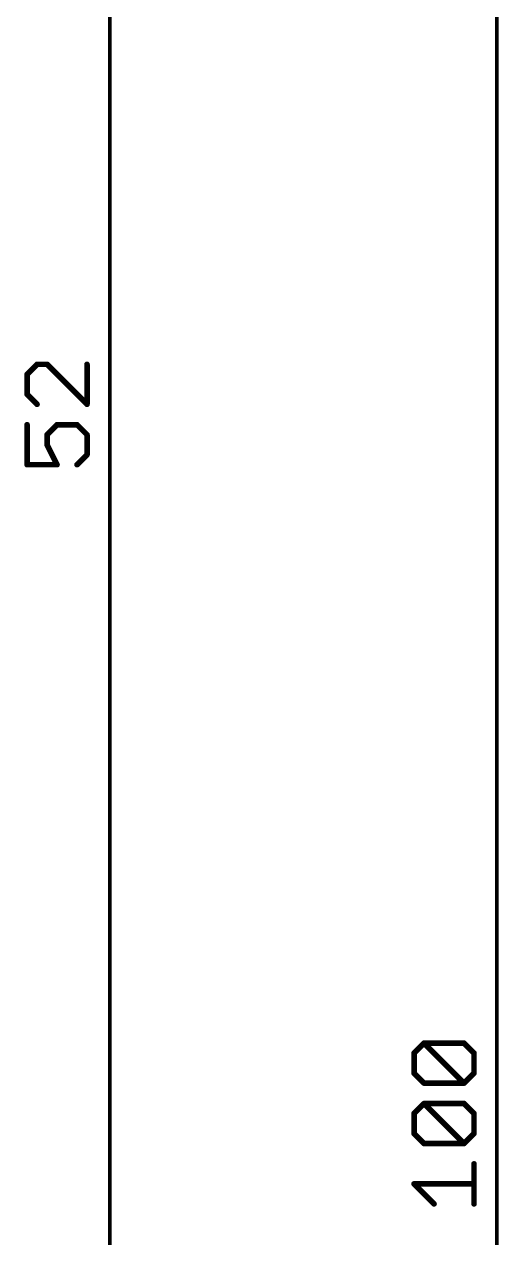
# Model space of a CAD drawing. Extents: x -10 to 70, y -21 to 116.
# Drawn here: x 55.18 to 68.05, y 47.03 to 79.94 of the extents above; entities that cross this region are included whole.
import ezdxf

# ---------------------------------------------------------------- set-up
doc = ezdxf.new("R2010")
doc.units = 0
doc.layers.add('47', color=253, linetype='CONTINUOUS')

msp = doc.modelspace()

# ---------------------------------------------------------------- linework, layer by layer
at = {"layer": '47'}
for points, const_width in [([(68, 0), (68, 100)], 0.1), ([(57.5, 43.23), (57.5, 95.4465)], 0.1), ([(55.5235, 70.7171), (55.2523, 70.4459)], 0.1524), ([(55.7946, 70.7171), (55.5235, 70.7171)], 0.1524), ([(56.8793, 69.6324), (55.7946, 70.7171)], 0.1524), ([(56.8793, 70.7171), (56.8793, 69.6324)], 0.1524), ([(55.2523, 70.4459), (55.2523, 69.9036)], 0.1524), ([(55.2523, 69.9036), (55.5235, 69.6324)], 0.1524), ([(55.2523, 69.0799), (55.2523, 67.9952)], 0.1524), ([(55.7946, 68.8087), (56.0658, 69.0799)], 0.1524), ([(56.0658, 69.0799), (56.6081, 69.0799)], 0.1524), ([(56.6081, 69.0799), (56.8793, 68.8087)], 0.1524), ([(55.7946, 68.5376), (55.7946, 68.8087)], 0.1524), ([(56.8793, 68.8087), (56.8793, 68.2664)], 0.1524), ([(56.0658, 67.9952), (55.7946, 68.5376)], 0.1524), ([(56.8793, 68.2664), (56.6081, 67.9952)], 0.1524), ([(55.2523, 67.9952), (56.0658, 67.9952)], 0.1524), ([(65.7523, 52.0352), (66.0235, 52.3064)], 0.1524), ([(66.0235, 52.3064), (67.1081, 52.3064)], 0.1524), ([(67.1081, 51.2217), (66.0235, 52.3064)], 0.1524), ([(67.1081, 52.3064), (67.3793, 52.0352)], 0.1524), ([(65.7523, 51.4929), (65.7523, 52.0352)], 0.1524), ([(67.3793, 52.0352), (67.3793, 51.4929)], 0.1524), ([(66.0235, 51.2217), (65.7523, 51.4929)], 0.1524), ([(67.3793, 51.4929), (67.1081, 51.2217)], 0.1524), ([(67.1081, 51.2217), (66.0235, 51.2217)], 0.1524), ([(65.7523, 50.398), (66.0235, 50.6692)], 0.1524), ([(66.0235, 50.6692), (67.1081, 50.6692)], 0.1524), ([(67.1081, 49.5845), (66.0235, 50.6692)], 0.1524), ([(67.1081, 50.6692), (67.3793, 50.398)], 0.1524), ([(65.7523, 49.8557), (65.7523, 50.398)], 0.1524), ([(67.3793, 50.398), (67.3793, 49.8557)], 0.1524), ([(66.0235, 49.5845), (65.7523, 49.8557)], 0.1524), ([(67.3793, 49.8557), (67.1081, 49.5845)], 0.1524), ([(67.1081, 49.5845), (66.0235, 49.5845)], 0.1524), ([(67.3793, 47.9474), (67.3793, 49.032)], 0.1524), ([(66.2946, 47.9474), (65.7523, 48.4897)], 0.1524), ([(65.7523, 48.4897), (67.3793, 48.4897)], 0.1524)]:
    msp.add_lwpolyline(points, dxfattribs=dict(at, const_width=const_width))
at = {"layer": '47', "const_width": 0.0762}
for points in [[(55.5235, 70.7552, 1), (55.5235, 70.679)], [(55.5504, 70.6901, 1), (55.4965, 70.744)], [(55.8216, 70.744, 1), (55.7677, 70.6901)], [(55.7946, 70.679, 1), (55.7946, 70.7552)], [(56.9174, 70.7171, 1), (56.8412, 70.7171)], [(55.2904, 70.4459, 1), (55.2142, 70.4459)], [(55.2254, 70.4728, 1), (55.2793, 70.4189)], [(55.2793, 69.9305, 1), (55.2254, 69.8766)], [(55.2142, 69.9036, 1), (55.2904, 69.9036)], [(55.4965, 69.6055, 1), (55.5504, 69.6593)], [(56.8412, 69.6324, 1), (56.9174, 69.6324)], [(56.8524, 69.6055, 1), (56.9062, 69.6593)], [(55.2904, 69.0799, 1), (55.2142, 69.0799)], [(56.0658, 69.118, 1), (56.0658, 69.0418)], [(56.0927, 69.053, 1), (56.0389, 69.1068)], [(56.6351, 69.1068, 1), (56.5812, 69.053)], [(56.6081, 69.0418, 1), (56.6081, 69.118)], [(55.8327, 68.8087, 1), (55.7565, 68.8087)], [(55.7677, 68.8357, 1), (55.8216, 68.7818)], [(56.9174, 68.8087, 1), (56.8412, 68.8087)], [(56.8524, 68.7818, 1), (56.9062, 68.8357)], [(55.7565, 68.5376, 1), (55.8327, 68.5376)], [(55.8287, 68.5546, 1), (55.7606, 68.5205)], [(56.8412, 68.2664, 1), (56.9174, 68.2664)], [(56.9062, 68.2395, 1), (56.8524, 68.2933)], [(55.2523, 68.0333, 1), (55.2523, 67.9571)], [(55.2142, 67.9952, 1), (55.2904, 67.9952)], [(56.0317, 67.9782, 1), (56.0999, 68.0123)], [(56.0658, 67.9571, 1), (56.0658, 68.0333)], [(56.5812, 68.0222, 1), (56.6351, 67.9683)], [(66.0504, 52.3333, 1), (65.9965, 52.2794)], [(66.0235, 52.3445, 1), (66.0235, 52.2683)], [(66.0504, 52.2794, 1), (65.9965, 52.3333)], [(67.1351, 52.3333, 1), (67.0812, 52.2794)], [(67.1081, 52.2683, 1), (67.1081, 52.3445)], [(65.7904, 52.0352, 1), (65.7142, 52.0352)], [(65.7254, 52.0621, 1), (65.7793, 52.0082)], [(67.4174, 52.0352, 1), (67.3412, 52.0352)], [(67.3524, 52.0082, 1), (67.4062, 52.0621)], [(65.7793, 51.5198, 1), (65.7254, 51.4659)], [(65.7142, 51.4929, 1), (65.7904, 51.4929)], [(67.3412, 51.4929, 1), (67.4174, 51.4929)], [(67.4062, 51.4659, 1), (67.3524, 51.5198)], [(66.0235, 51.2598, 1), (66.0235, 51.1836)], [(65.9965, 51.1948, 1), (66.0504, 51.2486)], [(67.0812, 51.2486, 1), (67.1351, 51.1948)], [(67.0812, 51.1948, 1), (67.1351, 51.2486)], [(67.1081, 51.1836, 1), (67.1081, 51.2598)], [(66.0235, 50.7073, 1), (66.0235, 50.6311)], [(66.0504, 50.6961, 1), (65.9965, 50.6423)], [(66.0504, 50.6423, 1), (65.9965, 50.6961)], [(67.1351, 50.6961, 1), (67.0812, 50.6423)], [(67.1081, 50.6311, 1), (67.1081, 50.7073)], [(65.7904, 50.398, 1), (65.7142, 50.398)], [(65.7254, 50.425, 1), (65.7793, 50.3711)], [(67.4174, 50.398, 1), (67.3412, 50.398)], [(67.3524, 50.3711, 1), (67.4062, 50.425)], [(65.7142, 49.8557, 1), (65.7904, 49.8557)], [(65.7793, 49.8826, 1), (65.7254, 49.8288)], [(67.3412, 49.8557, 1), (67.4174, 49.8557)], [(67.4062, 49.8288, 1), (67.3524, 49.8826)], [(66.0235, 49.6226, 1), (66.0235, 49.5464)], [(65.9965, 49.5576, 1), (66.0504, 49.6115)], [(67.0812, 49.6115, 1), (67.1351, 49.5576)], [(67.0812, 49.5576, 1), (67.1351, 49.6115)], [(67.1081, 49.5464, 1), (67.1081, 49.6226)], [(67.4174, 49.032, 1), (67.3412, 49.032)], [(65.7793, 48.5167, 1), (65.7254, 48.4628)], [(65.7523, 48.5278, 1), (65.7523, 48.4516)], [(67.3793, 48.4516, 1), (67.3793, 48.5278)], [(66.2677, 47.9204, 1), (66.3216, 47.9743)], [(67.3412, 47.9474, 1), (67.4174, 47.9474)]]:
    msp.add_lwpolyline(points, format="xyb", dxfattribs=at)

doc.saveas('drawing.dxf')
